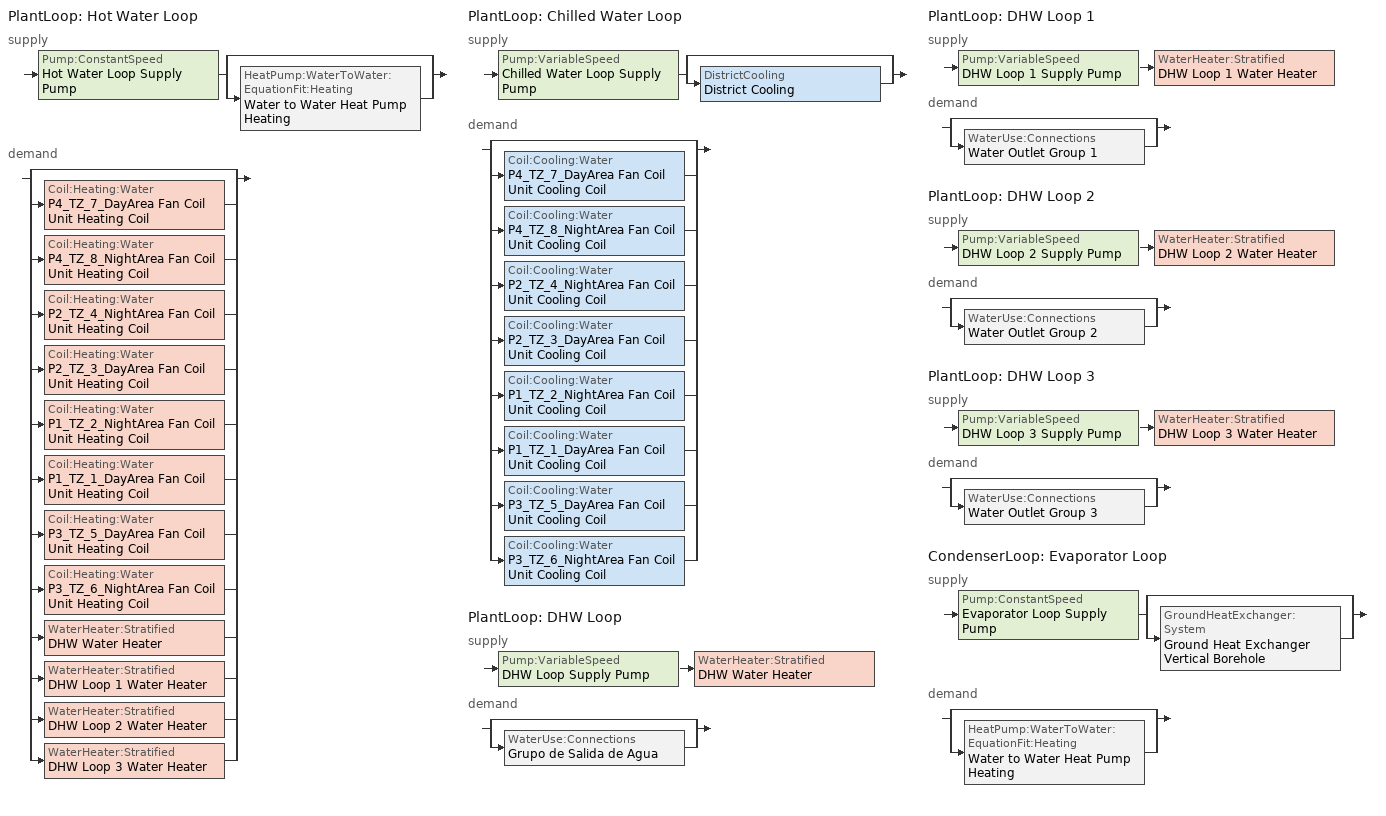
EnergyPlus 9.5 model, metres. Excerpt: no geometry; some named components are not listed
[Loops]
PlantLoop 'Hot Water Loop'
 supply: Pump:ConstantSpeed 'Hot Water Loop Supply Pump' > split
  | bypass
  | HeatPump:WaterToWater:EquationFit:Heating 'Water to Water Heat Pump Heating'
 demand: split
  | bypass
  | Coil:Heating:Water 'P4_TZ_7_DayArea Fan Coil Unit Heating Coil'
  | Coil:Heating:Water 'P4_TZ_8_NightArea Fan Coil Unit Heating Coil'
  | Coil:Heating:Water 'P2_TZ_4_NightArea Fan Coil Unit Heating Coil'
  | Coil:Heating:Water 'P2_TZ_3_DayArea Fan Coil Unit Heating Coil'
  | Coil:Heating:Water 'P1_TZ_2_NightArea Fan Coil Unit Heating Coil'
  | Coil:Heating:Water 'P1_TZ_1_DayArea Fan Coil Unit Heating Coil'
  | Coil:Heating:Water 'P3_TZ_5_DayArea Fan Coil Unit Heating Coil'
  | Coil:Heating:Water 'P3_TZ_6_NightArea Fan Coil Unit Heating Coil'
  | WaterHeater:Stratified 'DHW Water Heater'
  | WaterHeater:Stratified 'DHW Loop 1 Water Heater'
  | WaterHeater:Stratified 'DHW Loop 2 Water Heater'
  | WaterHeater:Stratified 'DHW Loop 3 Water Heater'
PlantLoop 'Chilled Water Loop'
 supply: Pump:VariableSpeed 'Chilled Water Loop Supply Pump' > split
  | bypass
  | DistrictCooling 'District Cooling'
 demand: split
  | bypass
  | Coil:Cooling:Water 'P4_TZ_7_DayArea Fan Coil Unit Cooling Coil'
  | Coil:Cooling:Water 'P4_TZ_8_NightArea Fan Coil Unit Cooling Coil'
  | Coil:Cooling:Water 'P2_TZ_4_NightArea Fan Coil Unit Cooling Coil'
  | Coil:Cooling:Water 'P2_TZ_3_DayArea Fan Coil Unit Cooling Coil'
  | Coil:Cooling:Water 'P1_TZ_2_NightArea Fan Coil Unit Cooling Coil'
  | Coil:Cooling:Water 'P1_TZ_1_DayArea Fan Coil Unit Cooling Coil'
  | Coil:Cooling:Water 'P3_TZ_5_DayArea Fan Coil Unit Cooling Coil'
  | Coil:Cooling:Water 'P3_TZ_6_NightArea Fan Coil Unit Cooling Coil'
PlantLoop 'DHW Loop'
 supply: Pump:VariableSpeed 'DHW Loop Supply Pump' > WaterHeater:Stratified 'DHW Water Heater'
 demand: split
  | bypass
  | WaterUse:Connections 'Grupo de Salida de Agua'
PlantLoop 'DHW Loop 1'
 supply: Pump:VariableSpeed 'DHW Loop 1 Supply Pump' > WaterHeater:Stratified 'DHW Loop 1 Water Heater'
 demand: split
  | bypass
  | WaterUse:Connections 'Water Outlet Group 1'
PlantLoop 'DHW Loop 2'
 supply: Pump:VariableSpeed 'DHW Loop 2 Supply Pump' > WaterHeater:Stratified 'DHW Loop 2 Water Heater'
 demand: split
  | bypass
  | WaterUse:Connections 'Water Outlet Group 2'
PlantLoop 'DHW Loop 3'
 supply: Pump:VariableSpeed 'DHW Loop 3 Supply Pump' > WaterHeater:Stratified 'DHW Loop 3 Water Heater'
 demand: split
  | bypass
  | WaterUse:Connections 'Water Outlet Group 3'
CondenserLoop 'Evaporator Loop'
 supply: Pump:ConstantSpeed 'Evaporator Loop Supply Pump' > split
  | bypass
  | GroundHeatExchanger:System 'Ground Heat Exchanger Vertical Borehole'
 demand: split
  | bypass
  | HeatPump:WaterToWater:EquationFit:Heating 'Water to Water Heat Pump Heating'
[DesignSpecification:OutdoorAir] Outdoor Air Method=Flow/Zone; Outdoor Air Flow per Person {m3/s-person}=0.01; Outdoor Air Flow per Zone Floor Area {m3/s-m2}=0; Outdoor Air Flow Air Changes per Hour {1/hr}=0; Outdoor Air Schedule=On
Name | Outdoor Air Flow per Zone {m3/s}
P4_TZ_7_DayArea Design Specification Outdoor Air Object | 0.119835
P4_TZ_8_NightArea Design Specification Outdoor Air Object | 0.096484
P2_TZ_4_NightArea Design Specification Outdoor Air Object; P1_TZ_2_NightArea Design Specification Outdoor Air Object; P3_TZ_6_NightArea Design Specification Outdoor Air Object | 0.093813
P2_TZ_3_DayArea Design Specification Outdoor Air Object; P1_TZ_1_DayArea Design Specification Outdoor Air Object; P3_TZ_5_DayArea Design Specification Outdoor Air Object | 0.118802
[DesignSpecification:ZoneAirDistribution] Zone Air Distribution Effectiveness in Cooling Mode=1; Zone Air Distribution Effectiveness in Heating Mode=1; Zone Secondary Recirculation Fraction=0
P4_TZ_7_DayArea Design Specification Zone Air Distribution Object; P4_TZ_8_NightArea Design Specification Zone Air Distribution Object; P2_TZ_4_NightArea Design Specification Zone Air Distribution Object; P2_TZ_3_DayArea Design Specification Zone Air Distribution Object; P1_TZ_2_NightArea Design Specification Zone Air Distribution Object; P1_TZ_1_DayArea Design Specification Zone Air Distribution Object; P3_TZ_5_DayArea Design Specification Zone Air Distribution Object; P3_TZ_6_NightArea Design Specification Zone Air Distribution Object
[Sizing:Zone] Zone Cooling Design Supply Air Temperature Input Method=SupplyAirTemperature; Zone Cooling Design Supply Air Temperature {C}=14; Zone Cooling Design Supply Air Temperature Difference {deltaC}=5; Zone Heating Design Supply Air Temperature Input Method=SupplyAirTemperature; Zone Heating Design Supply Air Temperature {C}=40; Zone Heating Design Supply Air Temperature Difference {deltaC}=15; Zone Cooling Design Supply Air Humidity Ratio {kgWater/kgDryAir}=0.009; Zone Heating Design Supply Air Humidity Ratio {kgWater/kgDryAir}=0.004; Zone Heating Sizing Factor=1; Zone Cooling Sizing Factor=1; Cooling Design Air Flow Method=Flow/Zone; Cooling Design Air Flow Rate {m3/s}=0.123; Cooling Minimum Air Flow per Zone Floor Area {m3/s-m2}=0.00076; Cooling Minimum Air Flow {m3/s}=0; Cooling Minimum Air Flow Fraction=0; Heating Design Air Flow Method=Flow/Zone; Heating Design Air Flow Rate {m3/s}=0.123; Heating Maximum Air Flow per Zone Floor Area {m3/s-m2}=0.00203; Heating Maximum Air Flow {m3/s}=0.14158; Heating Maximum Air Flow Fraction=0.3; Account for Dedicated Outdoor Air System=No; Dedicated Outdoor Air System Control Strategy=NeutralSupplyAir; Dedicated Outdoor Air Low Setpoint Temperature for Design {C}=10; Dedicated Outdoor Air High Setpoint Temperature for Design {C}=20
Name | Design Specification Outdoor Air Object | Design Specification Zone Air Distribution Object
P4_TZ_7_DayArea | P4_TZ_7_DayArea Design Specification Outdoor Air Object | P4_TZ_7_DayArea Design Specification Zone Air Distribution Object
P4_TZ_8_NightArea | P4_TZ_8_NightArea Design Specification Outdoor Air Object | P4_TZ_8_NightArea Design Specification Zone Air Distribution Object
P2_TZ_4_NightArea | P2_TZ_4_NightArea Design Specification Outdoor Air Object | P2_TZ_4_NightArea Design Specification Zone Air Distribution Object
P2_TZ_3_DayArea | P2_TZ_3_DayArea Design Specification Outdoor Air Object | P2_TZ_3_DayArea Design Specification Zone Air Distribution Object
P1_TZ_2_NightArea | P1_TZ_2_NightArea Design Specification Outdoor Air Object | P1_TZ_2_NightArea Design Specification Zone Air Distribution Object
P1_TZ_1_DayArea | P1_TZ_1_DayArea Design Specification Outdoor Air Object | P1_TZ_1_DayArea Design Specification Zone Air Distribution Object
P3_TZ_5_DayArea | P3_TZ_5_DayArea Design Specification Outdoor Air Object | P3_TZ_5_DayArea Design Specification Zone Air Distribution Object
P3_TZ_6_NightArea | P3_TZ_6_NightArea Design Specification Outdoor Air Object | P3_TZ_6_NightArea Design Specification Zone Air Distribution Object
[Sizing:Plant]
Name | Loop Type | Design Loop Exit Temperature {C} | Loop Design Temperature Difference {deltaC}
Hot Water Loop | Heating | 45 | 5
Evaporator Loop | Condenser | 18 | 5
Chilled Water Loop | Cooling | 6 | 4
DHW Loop; DHW Loop 1; DHW Loop 2; DHW Loop 3 | Heating | 60 | 5
[ZoneControl:Thermostat] Control Type Schedule=Control type schedule: Always 4
Name | Zone or ZoneList | Control 1
P4_TZ_7_DayArea Thermostat | P4_TZ_7_DayArea | P4_TZ_7_DayArea Dual SP
P4_TZ_8_NightArea Thermostat | P4_TZ_8_NightArea | P4_TZ_8_NightArea Dual SP
P2_TZ_4_NightArea Thermostat | P2_TZ_4_NightArea | P2_TZ_4_NightArea Dual SP
P2_TZ_3_DayArea Thermostat | P2_TZ_3_DayArea | P2_TZ_3_DayArea Dual SP
P1_TZ_2_NightArea Thermostat | P1_TZ_2_NightArea | P1_TZ_2_NightArea Dual SP
P1_TZ_1_DayArea Thermostat | P1_TZ_1_DayArea | P1_TZ_1_DayArea Dual SP
P3_TZ_5_DayArea Thermostat | P3_TZ_5_DayArea | P3_TZ_5_DayArea Dual SP
P3_TZ_6_NightArea Thermostat | P3_TZ_6_NightArea | P3_TZ_6_NightArea Dual SP
[ThermostatSetpoint:DualSetpoint] Cooling Setpoint Temperature Schedule=NoCooling_100degrees
Name | Heating Setpoint Temperature Schedule
P4_TZ_7_DayArea Dual SP; P4_TZ_8_NightArea Dual SP | Temperature_setpoint_P4
P2_TZ_4_NightArea Dual SP; P2_TZ_3_DayArea Dual SP | Temperature_setpoint_P2
P1_TZ_2_NightArea Dual SP; P1_TZ_1_DayArea Dual SP | Temperature_setpoint_P1
P3_TZ_5_DayArea Dual SP; P3_TZ_6_NightArea Dual SP | Temperature_setpoint_P3
[ZoneHVAC:FourPipeFanCoil] Availability Schedule=On; Capacity Control Method=VariableFanConstantFlow; Maximum Supply Air Flow Rate {m3/s}=0.123; Low Speed Supply Air Flow Ratio=0.33; Medium Speed Supply Air Flow Ratio=0.66; Maximum Outdoor Air Flow Rate {m3/s}=0; Maximum Cold Water Flow Rate {m3/s}=0; Minimum Cold Water Flow Rate {m3/s}=0; Cooling Convergence Tolerance=0.001; Maximum Hot Water Flow Rate {m3/s}=0.000154; Minimum Hot Water Flow Rate {m3/s}=0; Heating Convergence Tolerance=0.001
Name | Supply Air Fan | Cooling Coil | Heating Coil
P4_TZ_7_DayArea Fan Coil Unit | P4_TZ_7_DayArea Fan Coil Unit Supply Fan | P4_TZ_7_DayArea Fan Coil Unit Cooling Coil | P4_TZ_7_DayArea Fan Coil Unit Heating Coil
P4_TZ_8_NightArea Fan Coil Unit | P4_TZ_8_NightArea Fan Coil Unit Supply Fan | P4_TZ_8_NightArea Fan Coil Unit Cooling Coil | P4_TZ_8_NightArea Fan Coil Unit Heating Coil
P2_TZ_4_NightArea Fan Coil Unit | P2_TZ_4_NightArea Fan Coil Unit Supply Fan | P2_TZ_4_NightArea Fan Coil Unit Cooling Coil | P2_TZ_4_NightArea Fan Coil Unit Heating Coil
P2_TZ_3_DayArea Fan Coil Unit | P2_TZ_3_DayArea Fan Coil Unit Supply Fan | P2_TZ_3_DayArea Fan Coil Unit Cooling Coil | P2_TZ_3_DayArea Fan Coil Unit Heating Coil
P1_TZ_2_NightArea Fan Coil Unit | P1_TZ_2_NightArea Fan Coil Unit Supply Fan | P1_TZ_2_NightArea Fan Coil Unit Cooling Coil | P1_TZ_2_NightArea Fan Coil Unit Heating Coil
P1_TZ_1_DayArea Fan Coil Unit | P1_TZ_1_DayArea Fan Coil Unit Supply Fan | P1_TZ_1_DayArea Fan Coil Unit Cooling Coil | P1_TZ_1_DayArea Fan Coil Unit Heating Coil
P3_TZ_5_DayArea Fan Coil Unit | P3_TZ_5_DayArea Fan Coil Unit Supply Fan | P3_TZ_5_DayArea Fan Coil Unit Cooling Coil | P3_TZ_5_DayArea Fan Coil Unit Heating Coil
P3_TZ_6_NightArea Fan Coil Unit | P3_TZ_6_NightArea Fan Coil Unit Supply Fan | P3_TZ_6_NightArea Fan Coil Unit Cooling Coil | P3_TZ_6_NightArea Fan Coil Unit Heating Coil
[Zone equipment]
P4_TZ_7_DayArea: P4_TZ_7_DayArea Fan Coil Unit
P4_TZ_8_NightArea: P4_TZ_8_NightArea Fan Coil Unit
P2_TZ_4_NightArea: P2_TZ_4_NightArea Fan Coil Unit
P2_TZ_3_DayArea: P2_TZ_3_DayArea Fan Coil Unit
P1_TZ_2_NightArea: P1_TZ_2_NightArea Fan Coil Unit
P1_TZ_1_DayArea: P1_TZ_1_DayArea Fan Coil Unit
P3_TZ_5_DayArea: P3_TZ_5_DayArea Fan Coil Unit
P3_TZ_6_NightArea: P3_TZ_6_NightArea Fan Coil Unit
[Fan:VariableVolume] Availability Schedule=On; Fan Total Efficiency=1; Pressure Rise {Pa}=300; Maximum Flow Rate {m3/s}=0.123; Fan Power Minimum Flow Rate Input Method=FixedFlowRate; Fan Power Minimum Flow Fraction=0; Fan Power Minimum Air Flow Rate {m3/s}=0; Motor Efficiency=1; Motor In Airstream Fraction=0; Fan Power Coefficient 1=0.0013; Fan Power Coefficient 2=0.147; Fan Power Coefficient 3=0.9506; Fan Power Coefficient 4=-0.0998; Fan Power Coefficient 5=0
P4_TZ_7_DayArea Fan Coil Unit Supply Fan; P4_TZ_8_NightArea Fan Coil Unit Supply Fan; P2_TZ_4_NightArea Fan Coil Unit Supply Fan; P2_TZ_3_DayArea Fan Coil Unit Supply Fan; P1_TZ_2_NightArea Fan Coil Unit Supply Fan; P1_TZ_1_DayArea Fan Coil Unit Supply Fan; P3_TZ_5_DayArea Fan Coil Unit Supply Fan; P3_TZ_6_NightArea Fan Coil Unit Supply Fan
[Coil:Cooling:Water] Availability Schedule=Off; Design Water Flow Rate {m3/s}=0; Design Air Flow Rate {m3/s}=0; Design Inlet Water Temperature {C}=10; Design Inlet Air Temperature {C}=20; Design Outlet Air Temperature {C}=15; Design Inlet Air Humidity Ratio {kgWater/kgDryAir}=1; Design Outlet Air Humidity Ratio {kgWater/kgDryAir}=1; Type of Analysis=SimpleAnalysis; Heat Exchanger Configuration=CrossFlow
P4_TZ_7_DayArea Fan Coil Unit Cooling Coil; P4_TZ_8_NightArea Fan Coil Unit Cooling Coil; P2_TZ_4_NightArea Fan Coil Unit Cooling Coil; P2_TZ_3_DayArea Fan Coil Unit Cooling Coil; P1_TZ_2_NightArea Fan Coil Unit Cooling Coil; P1_TZ_1_DayArea Fan Coil Unit Cooling Coil; P3_TZ_5_DayArea Fan Coil Unit Cooling Coil; P3_TZ_6_NightArea Fan Coil Unit Cooling Coil
[Coil:Heating:Water] Availability Schedule=On; U-Factor Times Area Value {W/K}=225; Maximum Water Flow Rate {m3/s}=0.000154; Performance Input Method=NominalCapacity; Rated Capacity {W}=3500; Rated Inlet Water Temperature {C}=45; Rated Inlet Air Temperature {C}=20; Rated Outlet Water Temperature {C}=40; Rated Outlet Air Temperature {C}=35; Rated Ratio for Air and Water Convection=0.5
P4_TZ_7_DayArea Fan Coil Unit Heating Coil; P4_TZ_8_NightArea Fan Coil Unit Heating Coil; P2_TZ_4_NightArea Fan Coil Unit Heating Coil; P2_TZ_3_DayArea Fan Coil Unit Heating Coil; P1_TZ_2_NightArea Fan Coil Unit Heating Coil; P1_TZ_1_DayArea Fan Coil Unit Heating Coil; P3_TZ_5_DayArea Fan Coil Unit Heating Coil; P3_TZ_6_NightArea Fan Coil Unit Heating Coil
[Pump:VariableSpeed] Motor Efficiency=0.9; Fraction of Motor Inefficiencies to Fluid Stream=0; Coefficient 1 of the Part Load Performance Curve=0; Coefficient 2 of the Part Load Performance Curve=1; Coefficient 3 of the Part Load Performance Curve=0; Coefficient 4 of the Part Load Performance Curve=0; Design Minimum Flow Rate {m3/s}=0; Pump Control Type=Intermittent
Name | Design Maximum Flow Rate {m3/s} | Design Pump Head {Pa} | Design Power Consumption {W}
Chilled Water Loop Supply Pump | 1.9E-003 | 20000 | 2000
DHW Loop Supply Pump; DHW Loop 1 Supply Pump; DHW Loop 2 Supply Pump; DHW Loop 3 Supply Pump | 6.71e-05 | 16445 | 50
[Pump:ConstantSpeed] Motor Efficiency=0.9; Fraction of Motor Inefficiencies to Fluid Stream=0; Pump Control Type=Intermittent
Name | Design Flow Rate {m3/s} | Design Pump Head {Pa} | Design Power Consumption {W}
Hot Water Loop Supply Pump | 0.001917 | 140000 | 1000
Evaporator Loop Supply Pump | 0.001472 | 20000 | 250
[HeatPump:WaterToWater:EquationFit:Heating]
Water to Water Heat Pump Heating: Reference Load Side Flow Rate {m3/s}=0.001917; Reference Source Side Flow Rate {m3/s}=0.001472; Reference Heating Capacity {W}=48580; Reference Heating Power Consumption {W}=4260; Heating Capacity Curve=WWHPHeatCapCurve 1; Heating Compressor Power Curve=WWHPHeatPowCurve 1
[DistrictCooling]
District Cooling: Nominal Capacity {W}=50000; Capacity Fraction Schedule=On
[WaterHeater:Stratified] Tank Volume {m3}=0.2; Tank Height {m}=1.3; Tank Shape=VerticalCylinder; Tank Perimeter {m}=4; Maximum Temperature Limit {C}=80; Heater Priority Control=Simultaneous; Heater 1 Deadband Temperature Difference {deltaC}=2; Heater 1 Capacity {W}=0; Heater 1 Height {m}=0.4875; Heater 2 Setpoint Temperature Schedule=60degrees; Heater 2 Deadband Temperature Difference {deltaC}=2; Heater 2 Capacity {W}=4500; Heater 2 Height {m}=1.3; Heater Fuel Type=Electricity; Heater Thermal Efficiency=0.98; Off Cycle Parasitic Fuel Consumption Rate {W}=0; Off Cycle Parasitic Fuel Type=Electricity; Off Cycle Parasitic Heat Fraction to Tank=0; Off Cycle Parasitic Height {m}=0; On Cycle Parasitic Fuel Consumption Rate {W}=0; On Cycle Parasitic Fuel Type=Electricity; On Cycle Parasitic Heat Fraction to Tank=0; On Cycle Parasitic Height {m}=0; Ambient Temperature Indicator=Schedule; Ambient Temperature Schedule=Heating_20_degrees; Uniform Skin Loss Coefficient per Unit Area to Ambient Temperature {W/m2-K}=0.846; Skin Loss Fraction to Zone=0; Off Cycle Flue Loss Coefficient to Ambient Temperature {W/K}=0; Off Cycle Flue Loss Fraction to Zone=1; Peak Use Flow Rate {m3/s}=0; Use Side Effectiveness=1; Source Side Effectiveness=1; Source Side Inlet Height {m}=0.4875; Source Side Outlet Height {m}=0.1625; Inlet Mode=Fixed; Use Side Design Flow Rate {m3/s}=6.71e-05; Source Side Design Flow Rate {m3/s}=0.000171; Indirect Water Heating Recovery Time {hr}=1.5; Number of Nodes=4; Additional Destratification Conductivity {W/m-K}=0.1; Node 1 Additional Loss Coefficient {W/K}=0.1; Node 2 Additional Loss Coefficient {W/K}=0.1; Node 3 Additional Loss Coefficient {W/K}=0.1; Node 4 Additional Loss Coefficient {W/K}=0.1; Source Side Flow Control Mode=IndirectHeatAlternateSetpoint
Name | Heater 1 Setpoint Temperature Schedule | Indirect Alternate Setpoint Temperature Schedule
DHW Water Heater | T_set_TankBottomP4 | T_set_TankBottomP4
DHW Loop 1 Water Heater | T_set_TankBottomP2 | T_set_TankBottomP2
DHW Loop 2 Water Heater | T_set_TankBottomP1 | T_set_TankBottomP1
DHW Loop 3 Water Heater | T_set_TankBottomP3 | T_set_TankBottomP3
[WaterHeater:Sizing] Design Mode=PeakDraw; Time Storage Can Meet Peak Draw {hr}=0.6; Time for Tank Recovery {hr}=0.6; Nominal Tank Volume for Autosizing Plant Connections {m3}=1; Number of Bedrooms=4; Number of Bathrooms=2; Storage Capacity per Person {m3/person}=0.2; Recovery Capacity per Person {m3/hr-person}=0.2; Storage Capacity per Floor Area {m3/m2}=0.02; Recovery Capacity per Floor Area {m3/hr-m2}=0.02; Number of Units=4; Storage Capacity per Unit {m3}=0.2; Recovery Capacity PerUnit {m3/hr}=0.2; Storage Capacity per Collector Area {m3/m2}=0.2
Name | Height Aspect Ratio
DHW Water Heater | 2.5
DHW Loop 1 Water Heater; DHW Loop 2 Water Heater; DHW Loop 3 Water Heater | 1
[PlantLoop] Minimum Loop Flow Rate {m3/s}=0; Load Distribution Scheme=SequentialLoad; Plant Loop Demand Calculation Scheme=SingleSetpoint; Common Pipe Simulation=None; Pressure Simulation Type=None
Name | Fluid Type | Plant Equipment Operation Scheme | Maximum Loop Temperature {C} | Minimum Loop Temperature {C} | Maximum Loop Flow Rate {m3/s} | Plant Loop Volume {m3} | User Defined Fluid Type
Hot Water Loop | Water | Hot Water Loop Operation | 100 | 10 | 0.001917 | 0.288
Chilled Water Loop | UserDefinedFluidType | Chilled Water Loop Operation | 80 | 0 | 0 | 0 | Chilled Water Loop Glycol Concentration
DHW Loop | Water | DHW Loop Operation | 80 | 0 | 6.71e-05 | 0.009052
DHW Loop 1 | Water | DHW Loop 1 Operation | 80 | 0 | 6.71e-05 | 0.009052
DHW Loop 2 | Water | DHW Loop 2 Operation | 80 | 0 | 6.71e-05 | 0.009052
DHW Loop 3 | Water | DHW Loop 3 Operation | 80 | 0 | 6.71e-05 | 0.009052
[CondenserLoop]
Evaporator Loop: Fluid Type=Water; Condenser Equipment Operation Scheme=Evaporator Loop Operation; Maximum Loop Temperature {C}=18; Minimum Loop Temperature {C}=-10; Maximum Loop Flow Rate {m3/s}=0.001472; Minimum Loop Flow Rate {m3/s}=0; Condenser Loop Volume {m3}=0.194333; Load Distribution Scheme=SequentialLoad; Pressure Simulation Type=None
[PlantEquipmentList]
Hot Water Loop Scheme 1 Range 1 Equipment List: Water to Water Heat Pump Heating
Chilled Water Loop Scheme 1 Range 1 Equipment List: District Cooling
DHW Loop Scheme 1 Range 1 Equipment List: DHW Water Heater
DHW Loop 1 Scheme 1 Range 1 Equipment List: DHW Loop 1 Water Heater
DHW Loop 2 Scheme 1 Range 1 Equipment List: DHW Loop 2 Water Heater
DHW Loop 3 Scheme 1 Range 1 Equipment List: DHW Loop 3 Water Heater
[CondenserEquipmentList]
Evaporator Loop Scheme 1 Equipment List: Ground Heat Exchanger Vertical Borehole
[PlantEquipmentOperation:Uncontrolled]
Evaporator Loop Scheme 1: Equipment List=Evaporator Loop Scheme 1 Equipment List
[PlantEquipmentOperation:CoolingLoad]
Chilled Water Loop Scheme 1: Load Range 1 Lower Limit {W}=0; Load Range 1 Upper Limit {W}=1e+15; Range 1 Equipment List=Chilled Water Loop Scheme 1 Range 1 Equipment List
[PlantEquipmentOperation:HeatingLoad] Load Range 1 Lower Limit {W}=0; Load Range 1 Upper Limit {W}=1e+15
Name | Range 1 Equipment List
Hot Water Loop Scheme 1 | Hot Water Loop Scheme 1 Range 1 Equipment List
DHW Loop Scheme 1 | DHW Loop Scheme 1 Range 1 Equipment List
DHW Loop 1 Scheme 1 | DHW Loop 1 Scheme 1 Range 1 Equipment List
DHW Loop 2 Scheme 1 | DHW Loop 2 Scheme 1 Range 1 Equipment List
DHW Loop 3 Scheme 1 | DHW Loop 3 Scheme 1 Range 1 Equipment List
[PlantEquipmentOperationSchemes]
Name | Control Scheme 1 | Control Scheme 1 Schedule
Hot Water Loop Operation | Hot Water Loop Scheme 1 | On
Chilled Water Loop Operation | Chilled Water Loop Scheme 1 | Off
DHW Loop Operation | DHW Loop Scheme 1 | On
DHW Loop 1 Operation | DHW Loop 1 Scheme 1 | On
DHW Loop 2 Operation | DHW Loop 2 Scheme 1 | On
DHW Loop 3 Operation | DHW Loop 3 Scheme 1 | On
[CondenserEquipmentOperationSchemes]
Evaporator Loop Operation: Control Scheme 1=Evaporator Loop Scheme 1; Control Scheme 1 Schedule=On
[EnergyManagementSystem:Sensor]
Name | Output:Variable or Output:Meter Index Key | Output:Variable or Output:Meter
FCtz7FanPower | P4_TZ_7_DayArea Fan Coil Unit | Fan Coil Fan Electricity Rate
FCtz8FanPower | P4_TZ_8_NightArea Fan Coil Unit | Fan Coil Fan Electricity Rate
FCtz5FanPower | P3_TZ_5_DayArea Fan Coil Unit | Fan Coil Fan Electricity Rate
FCtz6FanPower | P3_TZ_6_NightArea Fan Coil Unit | Fan Coil Fan Electricity Rate
FCtz3FanPower | P2_TZ_3_DayArea Fan Coil Unit | Fan Coil Fan Electricity Rate
FCtz4FanPower | P2_TZ_4_NightArea Fan Coil Unit | Fan Coil Fan Electricity Rate
FCtz1FanPower | P1_TZ_1_DayArea Fan Coil Unit | Fan Coil Fan Electricity Rate
FCtz2FanPower | P1_TZ_2_NightArea Fan Coil Unit | Fan Coil Fan Electricity Rate
TmediaTZ1 | P1_TZ_1_DayArea | Zone Mean Air Temperature
TmediaTZ2 | P1_TZ_2_NightArea | Zone Mean Air Temperature
TmediaTZ3 | P2_TZ_3_DayArea | Zone Mean Air Temperature
TmediaTZ4 | P2_TZ_4_NightArea | Zone Mean Air Temperature
TmediaTZ5 | P3_TZ_5_DayArea | Zone Mean Air Temperature
TmediaTZ6 | P3_TZ_6_NightArea | Zone Mean Air Temperature
TmediaTZ7 | P4_TZ_7_DayArea | Zone Mean Air Temperature
TmediaTZ8 | P4_TZ_8_NightArea | Zone Mean Air Temperature
TsetHeatTZ1 | P1_TZ_1_DayArea | Zone Thermostat Heating Setpoint Temperature
TsetHeatTZ2 | P1_TZ_2_NightArea | Zone Thermostat Heating Setpoint Temperature
TsetHeatTZ3 | P2_TZ_3_DayArea | Zone Thermostat Heating Setpoint Temperature
TsetHeatTZ4 | P2_TZ_4_NightArea | Zone Thermostat Heating Setpoint Temperature
TsetHeatTZ5 | P3_TZ_5_DayArea | Zone Thermostat Heating Setpoint Temperature
TsetHeatTZ6 | P3_TZ_6_NightArea | Zone Thermostat Heating Setpoint Temperature
TsetHeatTZ7 | P4_TZ_7_DayArea | Zone Thermostat Heating Setpoint Temperature
TsetHeatTZ8 | P4_TZ_8_NightArea | Zone Thermostat Heating Setpoint Temperature
thermaltotank1_J | DHW Water Heater | Water Heater Source Side Heat Transfer Energy
thermaltotank2_J | DHW Loop 1 Water Heater | Water Heater Source Side Heat Transfer Energy
thermaltotank3_J | DHW Loop 2 Water Heater | Water Heater Source Side Heat Transfer Energy
thermaltotank4_J | DHW Loop 3 Water Heater | Water Heater Source Side Heat Transfer Energy
TWaterHeaterBottom1 | DHW Loop 2 Water Heater | Water Heater Temperature Node 3
TWaterHeaterBottom2 | DHW Loop 1 Water Heater | Water Heater Temperature Node 3
TWaterHeaterBottom3 | DHW Loop 3 Water Heater | Water Heater Temperature Node 3
TWaterHeaterBottom4 | DHW Water Heater | Water Heater Temperature Node 3
DemDHW1 | DHW Water Heater | Water Heater Total Demand Heat Transfer Energy
DemDHW2 | DHW Loop 1 Water Heater | Water Heater Total Demand Heat Transfer Energy
DemDHW3 | DHW Loop 2 Water Heater | Water Heater Total Demand Heat Transfer Energy
DemDHW4 | DHW Loop 3 Water Heater | Water Heater Total Demand Heat Transfer Energy
PowerProducedAtBus | PVPANELS | Generator Produced DC Electricity Rate
AuxEnergyHeater1 | DHW Water Heater | Water Heater Electricity Rate
AuxEnergyHeater2 | DHW Loop 1 Water Heater | Water Heater Electricity Rate
AuxEnergyHeater3 | DHW Loop 2 Water Heater | Water Heater Electricity Rate
AuxEnergyHeater4 | DHW Loop 3 Water Heater | Water Heater Electricity Rate
LightEneConsTz1 | P1_TZ_1_DAYAREA | Zone Lights Electricity Energy
LightEneConsTz2 | P1_TZ_2_NIGHTAREA | Zone Lights Electricity Energy
LightEneConsTz3 | P2_TZ_3_DAYAREA | Zone Lights Electricity Energy
LightEneConsTz4 | P2_TZ_4_NIGHTAREA | Zone Lights Electricity Energy
LightEneConsTz5 | P3_TZ_5_DAYAREA | Zone Lights Electricity Energy
LightEneConsTz6 | P3_TZ_6_NIGHTAREA | Zone Lights Electricity Energy
LightEneConsTz7 | P4_TZ_7_DAYAREA | Zone Lights Electricity Energy
LightEneConsTz8 | P4_TZ_8_NIGHTAREA | Zone Lights Electricity Energy
AppEneConsTz1 | P1_TZ_1_DAYAREA | Zone Electric Equipment Electricity Energy
AppEneConsTz2 | P1_TZ_2_NIGHTAREA | Zone Electric Equipment Electricity Energy
AppEneConsTz3 | P2_TZ_3_DAYAREA | Zone Electric Equipment Electricity Energy
AppEneConsTz4 | P2_TZ_4_NIGHTAREA | Zone Electric Equipment Electricity Energy
AppEneConsTz5 | P3_TZ_5_DAYAREA | Zone Electric Equipment Electricity Energy
AppEneConsTz6 | P3_TZ_6_NIGHTAREA | Zone Electric Equipment Electricity Energy
AppEneConsTz7 | P4_TZ_7_DAYAREA | Zone Electric Equipment Electricity Energy
AppEneConsTz8 | P4_TZ_8_NIGHTAREA | Zone Electric Equipment Electricity Energy
Tank_LOSS3 | DHW Water Heater | Water Heater Heat Loss Energy
Tank_LOSS2 | DHW Loop 1 Water Heater | Water Heater Heat Loss Energy
Tank_LOSS4 | DHW Loop 2 Water Heater | Water Heater Heat Loss Energy
Tank_LOSS1 | DHW Loop 3 Water Heater | Water Heater Heat Loss Energy
FCheatingEnergy7 | P4_TZ_7_DAYAREA FAN COIL UNIT | Fan Coil Heating Energy
FCheatingEnergy8 | P4_TZ_8_NIGHTAREA FAN COIL UNIT | Fan Coil Heating Energy
FCheatingEnergy5 | P3_TZ_5_DAYAREA FAN COIL UNIT | Fan Coil Heating Energy
FCheatingEnergy6 | P3_TZ_6_NIGHTAREA FAN COIL UNIT | Fan Coil Heating Energy
FCheatingEnergy3 | P2_TZ_3_DAYAREA FAN COIL UNIT | Fan Coil Heating Energy
FCheatingEnergy4 | P2_TZ_4_NIGHTAREA FAN COIL UNIT | Fan Coil Heating Energy
FCheatingEnergy1 | P1_TZ_1_DAYAREA FAN COIL UNIT | Fan Coil Heating Energy
FCheatingEnergy2 | P1_TZ_2_NIGHTAREA FAN COIL UNIT | Fan Coil Heating Energy
FCfansEnergy1 | P1_TZ_1_DAYAREA FAN COIL UNIT | Fan Coil Fan Electricity Energy
FCfansEnergy2 | P1_TZ_2_NIGHTAREA FAN COIL UNIT | Fan Coil Fan Electricity Energy
FCfansEnergy3 | P2_TZ_3_DAYAREA FAN COIL UNIT | Fan Coil Fan Electricity Energy
FCfansEnergy4 | P2_TZ_4_NIGHTAREA FAN COIL UNIT | Fan Coil Fan Electricity Energy
FCfansEnergy5 | P3_TZ_5_DAYAREA FAN COIL UNIT | Fan Coil Fan Electricity Energy
FCfansEnergy6 | P3_TZ_6_NIGHTAREA FAN COIL UNIT | Fan Coil Fan Electricity Energy
FCfansEnergy7 | P4_TZ_7_DAYAREA FAN COIL UNIT | Fan Coil Fan Electricity Energy
FCfansEnergy8 | P4_TZ_8_NIGHTAREA FAN COIL UNIT | Fan Coil Fan Electricity Energy
TRETURNmeasured | WATER TO WATER HEAT PUMP HEATING HW INLET NODE | System Node Temperature
FlowTank1 | DHW Water Heater Heating Inlet Node | System Node Mass Flow Rate
FlowTank2 | DHW Loop 1 Water Heater Heating Inlet Node | System Node Mass Flow Rate
FlowTank3 | DHW Loop 2 Water Heater Heating Inlet Node | System Node Mass Flow Rate
FlowTank4 | DHW Loop 3 Water Heater Heating Inlet Node | System Node Mass Flow Rate
HPconsEnergy | WATER TO WATER HEAT PUMP HEATING | Heat Pump Electricity Energy
HotWaterPumpEnergy | HOT WATER LOOP SUPPLY PUMP | Pump Electricity Energy
EvaporatorLoopPumpEnergy | EVAPORATOR LOOP SUPPLY PUMP | Pump Electricity Energy
DHWPumpEnergy | DHW LOOP SUPPLY PUMP | Pump Electricity Energy
DHW1PumpEnergy | DHW LOOP 1 SUPPLY PUMP | Pump Electricity Energy
DHW2PumpEnergy | DHW LOOP 2 SUPPLY PUMP | Pump Electricity Energy
DHW3PumpEnergy | DHW LOOP 3 SUPPLY PUMP | Pump Electricity Energy
DHWPumpPower | DHW LOOP SUPPLY PUMP | Pump Electricity Rate
DHW1PumpPower | DHW LOOP 1 SUPPLY PUMP | Pump Electricity Rate
DHW2PumpPower | DHW LOOP 2 SUPPLY PUMP | Pump Electricity Rate
DHW3PumpPower | DHW LOOP 3 SUPPLY PUMP | Pump Electricity Rate
ThermalToHeatingEnergy_J | WATER TO WATER HEAT PUMP HEATING | Heat Pump Load Side Heat Transfer Energy
ThermalFromBoreholeEnergy_J | WATER TO WATER HEAT PUMP HEATING | Heat Pump Source Side Heat Transfer Energy
RequestedPower | PVpanels | Generator Requested Electricity Rate
T_set_Bottom1 | T_set_TankBottomP1 | Schedule Value
T_set_Bottom2 | T_set_TankBottomP2 | Schedule Value
T_set_Bottom3 | T_set_TankBottomP3 | Schedule Value
T_set_Bottom4 | T_set_TankBottomP4 | Schedule Value
[EnergyManagementSystem:Actuator]
Name | Actuated Component Unique | Actuated Component Type | Actuated Component Control Type
StorageDischargeScheduleActuator | StorageDischargeSchedule | Schedule:Compact | Schedule Value
DHWsupplyAVA | DHW LOOP | Plant Loop Overall | On/Off Supervisory
HWpumpACTUATOR | Hot Water Loop Supply Pump | Pump | Pump Mass Flow Rate
BoreholePumpACTUATOR | Evaporator Loop Supply Pump | Pump | Pump Mass Flow Rate
FanFC_TZ1Actuator | P1_TZ_1_DayArea Fan Coil Unit Supply Fan | Fan | Fan Air Mass Flow Rate
FanFC_TZ2Actuator | P1_TZ_2_NightArea Fan Coil Unit Supply Fan | Fan | Fan Air Mass Flow Rate
FanFC_TZ3Actuator | P2_TZ_3_DayArea Fan Coil Unit Supply Fan | Fan | Fan Air Mass Flow Rate
FanFC_TZ4Actuator | P2_TZ_4_NightArea Fan Coil Unit Supply Fan | Fan | Fan Air Mass Flow Rate
FanFC_TZ5Actuator | P3_TZ_5_DayArea Fan Coil Unit Supply Fan | Fan | Fan Air Mass Flow Rate
FanFC_TZ6Actuator | P3_TZ_6_NightArea Fan Coil Unit Supply Fan | Fan | Fan Air Mass Flow Rate
FanFC_TZ7Actuator | P4_TZ_7_DayArea Fan Coil Unit Supply Fan | Fan | Fan Air Mass Flow Rate
FanFC_TZ8Actuator | P4_TZ_8_NightArea Fan Coil Unit Supply Fan | Fan | Fan Air Mass Flow Rate
HPStatus | WATER TO WATER HEAT PUMP HEATING | Plant Component Heatpump:WatertoWater:Equationfit:Heating | On/Off Supervisory
[EnergyManagementSystem:ProgramCallingManager]
CallSPbattery: AfterPredictorBeforeHVACManagers; BatterySetConversion
HWloopcall: InsideHVACSystemIterationLoop; HeatingControlStrategy2
CallDHWbalance: EndOfZoneTimestepAfterZoneReporting; Balance
CallConversion: EndOfZoneTimestepBeforeZoneReporting; EnergyConversion
[EnergyManagementSystem:Program]
BatterySetConversion: IF SP_batteryPower>0; SET StorageChargeScheduleActuator = SP_batteryPower; SET StorageDischargeScheduleActuator = 0; ELSEIF SP_batteryPower<0; SET StorageChargeScheduleActuator = 0; SET StorageDischargeScheduleActuator = -(SP_batteryPower); ELSE; SET StorageChargeScheduleActuator = 0; SET StorageDischargeScheduleActuator = 0; ENDIF
HeatingControlStrategy2: SET Ttolerance=0.5; IF TmediaTZ1 >(TsetHeatTZ1-0.1); SET FanFC_TZ1Actuator=0; SET FC_TZ1_signal=0; ELSEIF FanFC_TZ1Actuator==0 && TmediaTZ1 >= (TsetHeatTZ1-Ttolerance); SET FanFC_TZ1Actuator=0; SET FC_TZ1_signal=0; ELSE; SET FanFC_TZ1Actuator=1; SET FC_TZ1_signal=1; ENDIF; IF TmediaTZ2 >(TsetHeatTZ2-0.1); SET FanFC_TZ2Actuator=0; SET FC_TZ2_signal=0; ELSEIF FanFC_TZ2Actuator==0 && TmediaTZ2 >= (TsetHeatTZ2-Ttolerance); SET FanFC_TZ2Actuator=0; SET FC_TZ2_signal=0; ELSE; SET FanFC_TZ2Actuator=1; SET FC_TZ2_signal=1; ENDIF; IF TmediaTZ3 >(TsetHeatTZ3-0.1); SET FanFC_TZ3Actuator=0; SET FC_TZ3_signal=0; ELSEIF FanFC_TZ3Actuator==0 && TmediaTZ3 >= (TsetHeatTZ3-Ttolerance); SET FanFC_TZ3Actuator=0; SET FC_TZ3_signal=0; ELSE; SET FanFC_TZ3Actuator=1; SET FC_TZ3_signal=1; ENDIF; IF TmediaTZ4 >(TsetHeatTZ4-0.1); SET FanFC_TZ4Actuator=0; SET FC_TZ4_signal=0; ELSEIF FanFC_TZ4Actuator==0 && TmediaTZ4 >= (TsetHeatTZ4-Ttolerance); SET FanFC_TZ4Actuator=0; SET FC_TZ4_signal=0; ELSE; SET FanFC_TZ4Actuator=1; SET FC_TZ4_signal=1; ENDIF; IF TmediaTZ5 >(TsetHeatTZ5-0.1); SET FanFC_TZ5Actuator=0; SET FC_TZ5_signal=0; ELSEIF FanFC_TZ5Actuator==0 && TmediaTZ5 >= (TsetHeatTZ5-Ttolerance); SET FanFC_TZ5Actuator=0; SET FC_TZ5_signal=0; ELSE; SET FanFC_TZ5Actuator=1; SET FC_TZ5_signal=1; ENDIF; IF TmediaTZ6 >(TsetHeatTZ6-0.1); SET FanFC_TZ6Actuator=0; SET FC_TZ6_signal=0; ELSEIF FanFC_TZ6Actuator==0 && TmediaTZ6 >= (TsetHeatTZ6-Ttolerance); SET FanFC_TZ6Actuator=0; SET FC_TZ6_signal=0; ELSE; SET FanFC_TZ6Actuator=1; SET FC_TZ6_signal=1; ENDIF; IF TmediaTZ7 >(TsetHeatTZ7-0.1); SET FanFC_TZ7Actuator=0; SET FC_TZ7_signal=0; ELSEIF FanFC_TZ7Actuator==0 && TmediaTZ7 >= (TsetHeatTZ7-Ttolerance); SET FanFC_TZ7Actuator=0; SET FC_TZ7_signal=0; ELSE; SET FanFC_TZ7Actuator=1; SET FC_TZ7_signal=1; ENDIF; IF TmediaTZ8 >(TsetHeatTZ8-0.1); SET FanFC_TZ8Actuator=0; SET FC_TZ8_signal=0; ELSEIF FanFC_TZ8Actuator==0 && TmediaTZ8 >= (TsetHeatTZ8-Ttolerance); SET FanFC_TZ8Actuator=0; SET FC_TZ8_signal=0; ELSE; SET FanFC_TZ8Actuator=1; SET FC_TZ8_signal=1; ENDIF; IF TWaterHeaterBottom1 >(T_set_Bottom1-0.1); SET Waterheater1_signal=0; ELSEIF Waterheater1_signal==0 && TWaterHeaterBottom1 >= (T_set_Bottom1-2); SET Waterheater1_signal=0; ELSE; SET Waterheater1_signal=1; ENDIF; IF TWaterHeaterBottom2 >(T_set_Bottom2-0.1); SET Waterheater2_signal=0; ELSEIF Waterheater2_signal==0 && TWaterHeaterBottom2 >= (T_set_Bottom2-2); SET Waterheater2_signal=0; ELSE; SET Waterheater2_signal=1; ENDIF; IF TWaterHeaterBottom3 >(T_set_Bottom3-0.1); SET Waterheater3_signal=0; ELSEIF Waterheater3_signal==0 && TWaterHeaterBottom3 >= (T_set_Bottom3-2); SET Waterheater3_signal=0; ELSE; SET Waterheater3_signal=1; ENDIF; IF TWaterHeaterBottom4 >(T_set_Bottom4-0.1); SET Waterheater4_signal=0; ELSEIF Waterheater4_signal==0 && TWaterHeaterBottom4 >= (T_set_Bottom4-2); SET Waterheater4_signal=0; ELSE; SET Waterheater4_signal=1; ENDIF; SET SDW1=FC_TZ1_signal+FC_TZ2_signal+Waterheater3_signal; SET SDW2=FC_TZ3_signal+FC_TZ4_signal+Waterheater2_signal; SET SDW3=FC_TZ5_signal+FC_TZ6_signal+Waterheater4_signal; SET SDW4=FC_TZ7_signal+FC_TZ8_signal+Waterheater1_signal; SET Stot=SDW1+SDW2+SDW3+SDW4; IF  Pump_onoff<=0; SET HWpumpACTUATOR = 0; SET BoreholePumpACTUATOR= 0; SET HPstatus=off; SET HeatPumpStatus=0; ELSE; SET HPstatus=on; SET HeatPumpStatus=1; SET HWpumpACTUATOR = 1.916804; SET BoreholePumpACTUATOR= 1.471850; ENDIF
Balance: SET DHWdemandtotal= DemDHW1+DemDHW2+demDHW3+demDHW4; SET WaterHeaterHeatLossEnergy_Wh=TankLOSS1+TankLOSS2+TankLOSS3+TankLOSS4; SET FCheatingtot=FCheatDW1+FCheatDW2+FCheatDW3+FCheatDW4; SET DW1auxTank=AuxEnergyHeater12; SET DW2auxTank=AuxEnergyHeater34; SET DW3auxTank=AuxEnergyHeater56; SET DW4auxTank=AuxEnergyHeater78; SET AuxDHWEnergytot=AuxEnergyHeater12+AuxEnergyHeater34+AuxEnergyHeater56+AuxEnergyHeater78; SET DW1light=LightEneCons1+LightEneCons2; SET DW2light=LightEneCons3+LightEneCons4; SET DW3light=LightEneCons5+LightEneCons6; SET DW4light=LightEneCons7+LightEneCons8; SET ZonesLightConsEnergytotal=DW1light+DW2light+DW3light+DW4light; SET DW1app=AppEneCons1+AppEneCons2; SET DW2app=AppEneCons3+AppEneCons4; SET DW3app=AppEneCons5+AppEneCons6; SET DW4app=AppEneCons7+AppEneCons8; SET ZonesAppConsEnergytotal=DW1app+DW2app+DW3app+DW4app; SET DW1electricAux=FCfansEnergy_1+FCfansEnergy_2+DHW2PumpEnergy_Wh; SET DW1elePowerAux=DW1electricAux/(SystemTimestep*3600*(1/3600)); SET DW2electricAux=FCfansEnergy_3+FCfansEnergy_4+DHW1PumpEnergy_Wh; SET DW2elePowerAux=DW2electricAux/(SystemTimestep*3600*(1/3600)); SET DW3electricAux=FCfansEnergy_5+FCfansEnergy_6+DHW3PumpEnergy_Wh; SET DW3elePowerAux=DW3electricAux/(SystemTimestep*3600*(1/3600)); SET DW4electricAux=FCfansEnergy_7+FCfansEnergy_8+DHWPumpEnergy_Wh; SET DW4elePowerAux=DW4electricAux/(SystemTimestep*3600*(1/3600)); SET ZonesElectricAuxEnTotal=DW1electricAux+DW2electricAux+DW3electricAux+DW4electricAux; SET AuxEnergyTot=ZonesElectricAuxEnTotal+HotWaterPumpEnergy_Wh+EvaporatorLoopPumpEnergy_Wh; SET AuxPowerTot=AuxEnergyTot/(SystemTimestep*3600*(1/3600)); SET electricDW_1 = DW1auxTank+DW1electricAux; SET electricDW_1_all = electricDW_1+DW1app+DW1light; SET electricDW_2 = DW2auxTank+DW2electricAux; SET electricDW_2_all = electricDW_2+DW2app+DW2light; SET DW3_EV=EVBatChargeEnergy_Wh; SET electricDW_3 = DW3auxTank+DW3electricAux; SET electricDW_3_all = electricDW_3+DW3app+DW3light+DW3_EV; SET electricDW_4 = DW4auxTank+DW4electricAux; SET electricDW_4_all = electricDW_4+DW4app+DW4light; SET ele1= electricDW_1+electricDW_2+electricDW_3+electricDW_4; SET ele1_all= electricDW_1_all+electricDW_2_all+electricDW_3_all+electricDW_4_all; SET ele2= HPconsEnergy_Wh+HotWaterPumpEnergy_Wh+EvaporatorLoopPumpEnergy_Wh; SET ele3= BatChargeEnergy_Wh-BatDischargeEnergy_Wh-EnergyProducedAtBus_Wh; SET thermaltotank_J=thermaltotank1_J+thermaltotank2_J+thermaltotank3_J+thermaltotank4_J; SET thermaltotankDw4_Wh=thermaltotank1_J*(1/3600); SET thermaltotankDw2_Wh=thermaltotank2_J*(1/3600); SET thermaltotankDw1_Wh=thermaltotank3_J*(1/3600); SET thermaltotankDw3_Wh=thermaltotank4_J*(1/3600); SET FCheatDW1=FCheatingEnergy1+FCheatingEnergy2; SET FCheatDW2=FCheatingEnergy3+FCheatingEnergy4; SET FCheatDW3=FCheatingEnergy5+FCheatingEnergy6; SET FCheatDW4=FCheatingEnergy7+FCheatingEnergy8; SET COP_hp=ThermalToHeatingEnergy_Wh/(HPconsEnergy_Wh+0.00000001); SET SPF3=(FCheatingtot_Wh+DHWdemandtotal_Wh); SET SPF4=(HPconsEnergy_Wh+AuxDHWEnergytot+AuxEnergyTot); SET SPF2=SPF3/(SPF4+0.0000000001); IF SPF4>0; SET SPF1=SPF2; ELSE; SET SPF1=0; ENDIF; SET electricUsageEnergy1=ele1_all+ele2+ele3; SET electricEnergyoptim = ele1+ele2; IF ControlChargeEV>0; SET EVchargeStatus=1; ELSE; SET EVchargeStatus=0; ENDIF
[EnergyManagementSystem:GlobalVariable]
PumpsEnergy; EnergyProducedAtBus_Wh; irradianceGlobal; EVchargeStatus; SPF1; SPF2; SPF3; SPF4; ele4; thermaltotank_J; thermaltotank_Wh; ThermalToHeatingEnergy_Wh; ThermalFromBoreholeEnergy_Wh; PumpsEnergy1; PumpsEnergy2; DW1auxTank; DW2auxTank; DW3auxTank; DW4auxTank; DW1light; DW2light; DW3light; DW4light; DW1app; DW2app; DW3app; DW4app; DW1electricAux; DW2electricAux; DW3electricAux; DW4electricAux; electricDW_1; electricDW_2; electricDW_3; electricDW_4; electricDW_1_all; electricDW_2_all; electricDW_3_all; electricDW_4_all; DW3_EV; COP_hp; AuxDHWPowertotal; DemandEnergyFacility_Wh
EnergyProduced_Wh; ZonesFansCons; ele1; ele1_all
ele2; ele3
electricUsageEnergy; electricUsageEnergy1; electricEnergyoptim
FC_TZ1_signal; FC_TZ2_signal; FC_TZ3_signal
FC_TZ4_signal; FC_TZ5_signal; FC_TZ6_signal
FC_TZ7_signal; FC_TZ8_signal; Waterheater1_signal
Waterheater2_signal; Waterheater3_signal; Waterheater4_signal
SDW1; SDW2; SDW3
SDW4; Stot; EVBatChargeEnergy_Wh
HeatPumpStatus; DHWdemandtotal; DHWdemandtotal_Wh
HPconsEnergy_Wh; EVBatDischargeEnergy_Wh
BatChargeEnergy_Wh; BatDischargeEnergy_Wh; EnergyPurchased_Wh
AuxDHWEnergy_Wh; ZonesLightConsEnergytotal_Wh
ZonesLightConsEnergytotal; ZonesAppConsEnergytotal_Wh; ZonesAppConsEnergytotal
WaterHeaterHeatLossEnergy_Wh; DHWdemandEnergy1
DHWdemandEnergy2; DHWdemandEnergy3; DHWdemandEnergy4
DHWLossesTankEnergyZone12; DHWLossesTankEnergyZone34; DHWLossesTankEnergyZone56
DHWLossesTankEnergyZone78; AuxEnergyHeater12; AuxEnergyHeater34
[EnergyManagementSystem:OutputVariable]
Name | EMS Variable | Type of Data in Variable | Update Frequency
FlowTank_1 | FlowTank1 | Averaged | SystemTimestep
FlowTank_2 | FlowTank2 | Averaged | SystemTimestep
FlowTank_3 | FlowTank3 | Averaged | SystemTimestep
FlowTank_4 | FlowTank4 | Averaged | SystemTimestep
HPstatus | HeatPumpStatus | Averaged | SystemTimestep
DemandDHW1 | DemDHW1 | Summed | ZoneTimestep
DemandDHW2 | DemDHW2 | Summed | ZoneTimestep
DemandDHW3 | DemDHW3 | Summed | ZoneTimestep
DemandDHW4 | DemDHW4 | Summed | ZoneTimestep
[Generator:Photovoltaic]
PVpanels: Surface=Pv_surface; Module Performance=15percentEffPVh83Area; Heat Transfer Integration Mode=Decoupled; Number of Series Strings in Parallel=14; Number of Modules in Series=3
[PhotovoltaicPerformance:Simple]
15percentEffPVh83Area: Fraction of Surface Area with Active Solar Cells=0.83; Conversion Efficiency Input Mode=Fixed; Value for Cell Efficiency if Fixed=0.158
[ElectricLoadCenter:Generators]
Generator List: Generator 1=PVpanels; Generator 1 Rated Electric Power Output {W}=10750; Generator 1 Availability Schedule=On
[WaterUse:Equipment] Target Temperature Schedule=60degrees; Sensible Fraction Schedule=Off; Latent Fraction Schedule=Off
Name | Peak Flow Rate {m3/s} | Flow Rate Fraction Schedule
P4_TZ_7_DayArea Water Outlet | 6.71e-06 | DHWtgn4yearly
P4_TZ_8_NightArea Water Outlet | 0 | DHWtgn4yearly
P2_TZ_4_NightArea Water Outlet | 0 | DHWtgn2yearly
P2_TZ_3_DayArea Water Outlet | 6.944e-06 | DHWtgn2yearly
P1_TZ_2_NightArea Water Outlet | 0 | DHWtgn1yearly
P1_TZ_1_DayArea Water Outlet | 6.71e-06 | DHWtgn1yearly
P3_TZ_5_DayArea Water Outlet | 6.71e-06 | DHWtgn3yearly
P3_TZ_6_NightArea Water Outlet | 0 | DHWtgn3yearly
[WaterUse:Connections] Drain Water Heat Exchanger Type=None; Drain Water Heat Exchanger Destination=Plant; Drain Water Heat Exchanger U-Factor Times Area {W/K}=1500
Name | Water Use Equipment 1 | Water Use Equipment 2
Grupo de Salida de Agua | P4_TZ_7_DayArea Water Outlet | P4_TZ_8_NightArea Water Outlet
Water Outlet Group 1 | P2_TZ_4_NightArea Water Outlet | P2_TZ_3_DayArea Water Outlet
Water Outlet Group 2 | P1_TZ_2_NightArea Water Outlet | P1_TZ_1_DayArea Water Outlet
Water Outlet Group 3 | P3_TZ_5_DayArea Water Outlet | P3_TZ_6_NightArea Water Outlet
[ExternalInterface:FunctionalMockupUnitExport:From:Variable]
Name | Output:Variable Index Key | Output:Variable | FMU Variable
 | P3_TZ_5_DayArea | Zone Thermostat Heating Setpoint Temperature | P3_T_Thermostat_sp_out
 | P4_TZ_7_DayArea | Zone Thermostat Heating Setpoint Temperature | P4_T_Thermostat_sp_out
 | P2_TZ_3_DayArea | Zone Thermostat Heating Setpoint Temperature | P2_T_Thermostat_sp_out
 | P1_TZ_1_DayArea | Zone Thermostat Heating Setpoint Temperature | P1_T_Thermostat_sp_out
 | T_set_TankBottomP1 | Schedule Value | P1_T_Tank_sp_out
 | T_set_TankBottomP2 | Schedule Value | P2_T_Tank_sp_out
 | T_set_TankBottomP3 | Schedule Value | P3_T_Tank_sp_out
 | T_set_TankBottomP4 | Schedule Value | P4_T_Tank_sp_out
 | P1_TZ_1_DayArea | Zone Air Temperature | Z01_T
 | P1_TZ_1_DayArea | Zone Air Relative Humidity | Z01_RH
 | P1_TZ_2_NightArea | Zone Air Temperature | Z02_T
 | P1_TZ_2_NightArea | Zone Air Relative Humidity | Z02_RH
 | P2_TZ_3_DayArea | Zone Air Temperature | Z03_T
 | P2_TZ_3_DayArea | Zone Air Relative Humidity | Z03_RH
 | P2_TZ_4_NightArea | Zone Air Temperature | Z04_T
 | P2_TZ_4_NightArea | Zone Air Relative Humidity | Z04_RH
 | P3_TZ_5_DayArea | Zone Air Temperature | Z05_T
 | P3_TZ_5_DayArea | Zone Air Relative Humidity | Z05_RH
 | P3_TZ_6_NightArea | Zone Air Temperature | Z06_T
 | P3_TZ_6_NightArea | Zone Air Relative Humidity | Z06_RH
 | P4_TZ_7_DayArea | Zone Air Temperature | Z07_T
 | P4_TZ_7_DayArea | Zone Air Relative Humidity | Z07_RH
 | P4_TZ_8_NightArea | Zone Air Temperature | Z08_T
 | P4_TZ_8_NightArea | Zone Air Relative Humidity | Z08_RH
 | Water to Water Heat Pump Heating HW Inlet Node | System Node Mass Flow Rate | Bd_Fl_HP
 | Water to Water Heat Pump Heating HW Outlet Node | System Node Temperature | Bd_T_HP_supply
 | Water to Water Heat Pump Heating HW Inlet Node | System Node Temperature | Bd_T_HP_return
 | DHW Water Heater | Water Heater Tank Temperature | P4_T_Tank
 | DHW Loop 1 Water Heater | Water Heater Tank Temperature | P2_T_Tank
 | DHW Loop 2 Water Heater | Water Heater Tank Temperature | P1_T_Tank
 | DHW Loop 3 Water Heater | Water Heater Tank Temperature | P3_T_Tank
 | Water to Water Heat Pump Heating | Heat Pump Electricity Rate | HVAC_Pw_HP
 | EMS | HPstatus | HVAC_onoff_HP_sp_out
[ExternalInterface:FunctionalMockupUnitExport:To:Schedule] Initial Value=50
Name | Schedule | FMU Variable
 | T_set_TankBottomP1 | P1_T_Tank_sp
 | T_set_TankBottomP2 | P2_T_Tank_sp
 | T_set_TankBottomP3 | P3_T_Tank_sp
 | T_set_TankBottomP4 | P4_T_Tank_sp
[Schedule:Day:List]
DHWtgn4Day1; DHWtgn3Day1: Average, 60, 0, 0, 0, 0, 0, 0, 0, 0.976593, 0.22022, 0, 0.0734067, 0.0734067, 0.219815, 0.0734067, 0.0734067, 0.0734067, 0, 0, 0.146813, 0, 0.51263, 1, 0, 0
DHWtgn2Day1: Average, 60, 0, 0, 0, 0, 0, 0, 0, 0.946908, 0.199214, 0.066405, 0.066405, 0.330189, 0.462264, 0, 0.066405, 0.066405, 0.066405, 0, 0.265618, 0.126485, 0.528669, 1, 0, 0
DHWtgn1Day1: Average, 60, 0, 0, 0, 0, 0, 0, 0, 0.146813, 0.146813, 0, 0.0734067, 0.0734067, 0, 0.0734067, 0.0734067, 0.0734067, 0, 0, 0.0734067, 0, 0.51263, 1, 0, 0
[Schedule:Week:Daily]
DHWtgn4weekly: DHWtgn4Day1, DHWtgn4Day1, DHWtgn4Day1, DHWtgn4Day1, DHWtgn4Day1, DHWtgn4Day1, DHWtgn4Day1, DHWtgn4Day1, DHWtgn4Day1, DHWtgn4Day1, DHWtgn4Day1, DHWtgn4Day1
DHWtgn3weekly: DHWtgn3Day1, DHWtgn3Day1, DHWtgn3Day1, DHWtgn3Day1, DHWtgn3Day1, DHWtgn3Day1, DHWtgn3Day1, DHWtgn3Day1, DHWtgn3Day1, DHWtgn3Day1, DHWtgn3Day1, DHWtgn3Day1
DHWtgn2weekly: DHWtgn2Day1, DHWtgn2Day1, DHWtgn2Day1, DHWtgn2Day1, DHWtgn2Day1, DHWtgn2Day1, DHWtgn2Day1, DHWtgn2Day1, DHWtgn2Day1, DHWtgn2Day1, DHWtgn2Day1, DHWtgn2Day1
DHWtgn1weekly: DHWtgn1Day1, DHWtgn1Day1, DHWtgn1Day1, DHWtgn1Day1, DHWtgn1Day1, DHWtgn1Day1, DHWtgn1Day1, DHWtgn1Day1, DHWtgn1Day1, DHWtgn1Day1, DHWtgn1Day1, DHWtgn1Day1
[Schedule:Compact]
On: Through: 12/31, For: AllDays, Until: 24:00, 1
Off: Through: 12/31, For: AllDays, Until: 24:00, 0
Control type schedule: Always 4: Through: 12/31, For: AllDays, Until: 24:00, 4
60degrees: Through: 12/31, For: AllDays, Until: 24:00, 60
NoCooling_100degrees: Through: 12/31, For: AllDays, Until: 24:00, 100
Heating_20_degrees: Through: 12/31, For: AllDays, Until: 24:00, 20
[Schedule:Year]
DHWtgn4yearly: DHWtgn4weekly, 1, 1, 1, 31, DHWtgn4weekly, 2, 1, 2, 28, DHWtgn4weekly, 3, 1, 3, 31, DHWtgn4weekly, 4, 1, 4, 30, DHWtgn4weekly, 5, 1, 5, 31, DHWtgn4weekly, 6, 1, 6, 30, DHWtgn4weekly, 7, 1, 7, 31, DHWtgn4weekly, 8, 1, 8, 31, DHWtgn4weekly, 9, 1, 9, 30, DHWtgn4weekly, 10, 1, 10, 31, DHWtgn4weekly, 11, 1, 11, 30, DHWtgn4weekly, 12, 1, 12, 31
DHWtgn3yearly: DHWtgn3weekly, 1, 1, 1, 31, DHWtgn3weekly, 2, 1, 2, 28, DHWtgn3weekly, 3, 1, 3, 31, DHWtgn3weekly, 4, 1, 4, 30, DHWtgn3weekly, 5, 1, 5, 31, DHWtgn3weekly, 6, 1, 6, 30, DHWtgn3weekly, 7, 1, 7, 31, DHWtgn3weekly, 8, 1, 8, 31, DHWtgn3weekly, 9, 1, 9, 30, DHWtgn3weekly, 10, 1, 10, 31, DHWtgn3weekly, 11, 1, 11, 30, DHWtgn3weekly, 12, 1, 12, 31
DHWtgn2yearly: DHWtgn2weekly, 1, 1, 1, 31, DHWtgn2weekly, 2, 1, 2, 28, DHWtgn2weekly, 3, 1, 3, 31, DHWtgn2weekly, 4, 1, 4, 30, DHWtgn2weekly, 5, 1, 5, 31, DHWtgn2weekly, 6, 1, 6, 30, DHWtgn2weekly, 7, 1, 7, 31, DHWtgn2weekly, 8, 1, 8, 31, DHWtgn2weekly, 9, 1, 9, 30, DHWtgn2weekly, 10, 1, 10, 31, DHWtgn2weekly, 11, 1, 11, 30, DHWtgn2weekly, 12, 1, 12, 31
DHWtgn1yearly: DHWtgn1weekly, 1, 1, 1, 31, DHWtgn1weekly, 2, 1, 2, 28, DHWtgn1weekly, 3, 1, 3, 31, DHWtgn1weekly, 4, 1, 4, 30, DHWtgn1weekly, 5, 1, 5, 31, DHWtgn1weekly, 6, 1, 6, 30, DHWtgn1weekly, 7, 1, 7, 31, DHWtgn1weekly, 8, 1, 8, 31, DHWtgn1weekly, 9, 1, 9, 30, DHWtgn1weekly, 10, 1, 10, 31, DHWtgn1weekly, 11, 1, 11, 30, DHWtgn1weekly, 12, 1, 12, 31
[Curve:QuadLinear] Minimum Value of w=-100; Maximum Value of w=100; Minimum Value of x=-100; Maximum Value of x=100; Minimum Value of y=-100; Maximum Value of y=100; Minimum Value of z=-100; Maximum Value of z=100
Name | Coefficient1 Constant | Coefficient2 w | Coefficient3 x | Coefficient4 y | Coefficient5 z
WWHPHeatCapCurve 1 | -0.76719 | -2.33359 | 5.65714 | -0.76719 | -0.76719
WWHPHeatPowCurve 1 | -4.04091 | 12.0128 | 1.15514 | -4.04091 | -4.04091
